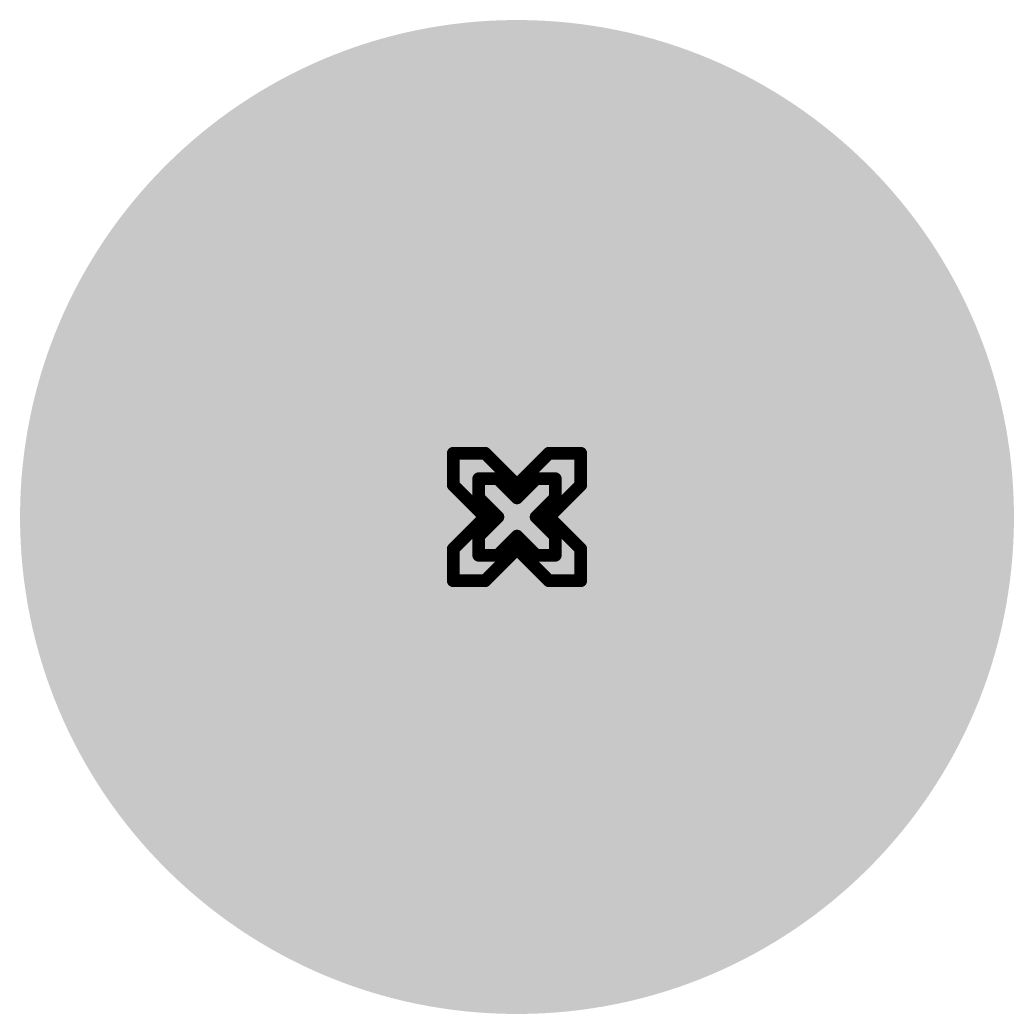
# Model space of a CAD drawing. Header units: millimetres. Extents: x 0 to 418, y 0 to 122.
# Drawn here: x 396.672 to 400.634, y 17.196 to 21.158 of the extents above; entities that cross this region are included whole.
import ezdxf

# ---------------------------------------------------------------- set-up
doc = ezdxf.new("R2010")
doc.units = ezdxf.units.MM
for name, color, linetype in [('BottomLayer', 5, 'Continuous'), ('BottomSolder', 6, 'Continuous'), ('DrillDrawing', 1, 'Continuous'), ('MultiLayer', 9, 'Continuous'), ('PadHoleLayer', 156, 'Continuous'), ('TopLayer', 1, 'Continuous'), ('TopSolder', 216, 'Continuous')]:
    doc.layers.add(name, color=color, linetype=linetype)

# ---------------------------------------------------------------- blocks, each defined once
blk = doc.blocks.new('M2_M_____________14')
at = {"layer": 'BottomLayer'}
h = blk.add_hatch(color=5, dxfattribs=at)
edge = h.paths.add_edge_path()
edge.add_arc((0, 0), 1.905, 0, 360)
at = {"layer": 'BottomSolder'}
h = blk.add_hatch(color=6, dxfattribs=at)
edge = h.paths.add_edge_path()
edge.add_arc((0, 0), 1.98, 0, 360)
at = {"layer": 'MultiLayer'}
h = blk.add_hatch(color=9, dxfattribs=at)
edge = h.paths.add_edge_path()
edge.add_arc((0, 0), 1.905, 0, 360)
at = {"layer": 'PadHoleLayer'}
h = blk.add_hatch(color=156, dxfattribs=at)
edge = h.paths.add_edge_path()
edge.add_arc((0, 0), 1.1303, 0, 360)
at = {"layer": 'TopLayer'}
h = blk.add_hatch(color=1, dxfattribs=at)
edge = h.paths.add_edge_path()
edge.add_arc((0, 0), 1.905, 0, 360)
at = {"layer": 'TopSolder'}
h = blk.add_hatch(color=216, dxfattribs=at)
edge = h.paths.add_edge_path()
edge.add_arc((0, 0), 1.98, 0, 360)

msp = doc.modelspace()

# ---------------------------------------------------------------- linework, layer by layer
at = {"layer": 'DrillDrawing', "const_width": 0.0508}
for points in [[(398.399, 19.304), (398.399, 19.431)], [(398.399, 19.431), (398.526, 19.431)], [(398.526, 19.431), (398.653, 19.304)], [(398.653, 19.304), (398.78, 19.431)], [(398.78, 19.431), (398.907, 19.431)], [(398.907, 19.304), (398.907, 19.431)], [(398.5006, 19.2532), (398.5006, 19.3294)], [(398.5006, 19.3294), (398.5768, 19.3294)], [(398.5768, 19.3294), (398.653, 19.2532)], [(398.653, 19.2532), (398.7292, 19.3294)], [(398.7292, 19.3294), (398.8054, 19.3294)], [(398.8054, 19.2532), (398.8054, 19.3294)], [(398.399, 19.304), (398.526, 19.177)], [(398.78, 19.177), (398.907, 19.304)], [(398.5006, 19.2532), (398.5768, 19.177)], [(398.7292, 19.177), (398.8054, 19.2532)], [(398.399, 19.05), (398.526, 19.177)], [(398.5006, 19.1008), (398.5768, 19.177)], [(398.7292, 19.177), (398.8054, 19.1008)], [(398.78, 19.177), (398.907, 19.05)], [(398.5006, 19.0246), (398.5006, 19.1008)], [(398.5768, 19.0246), (398.653, 19.1008)], [(398.653, 19.1008), (398.7292, 19.0246)], [(398.8054, 19.0246), (398.8054, 19.1008)], [(398.399, 18.923), (398.399, 19.05)], [(398.526, 18.923), (398.653, 19.05)], [(398.653, 19.05), (398.78, 18.923)], [(398.907, 18.923), (398.907, 19.05)], [(398.5006, 19.0246), (398.5768, 19.0246)], [(398.7292, 19.0246), (398.8054, 19.0246)], [(398.399, 18.923), (398.526, 18.923)], [(398.78, 18.923), (398.907, 18.923)]]:
    msp.add_lwpolyline(points, dxfattribs=at)
at = {"layer": 'DrillDrawing', "const_width": 0.0254}
for points in [[(398.3863, 19.431, 1), (398.4117, 19.431, 1)], [(398.3863, 19.431, 1), (398.4117, 19.431, 1)], [(398.5133, 19.431, 1), (398.5387, 19.431, 1)], [(398.5133, 19.431, 1), (398.5387, 19.431, 1)], [(398.7673, 19.431, 1), (398.7927, 19.431, 1)], [(398.7673, 19.431, 1), (398.7927, 19.431, 1)], [(398.8943, 19.431, 1), (398.9197, 19.431, 1)], [(398.8943, 19.431, 1), (398.9197, 19.431, 1)], [(398.4879, 19.3294, 1), (398.5133, 19.3294, 1)], [(398.4879, 19.3294, 1), (398.5133, 19.3294, 1)], [(398.5641, 19.3294, 1), (398.5895, 19.3294, 1)], [(398.5641, 19.3294, 1), (398.5895, 19.3294, 1)], [(398.7165, 19.3294, 1), (398.7419, 19.3294, 1)], [(398.7165, 19.3294, 1), (398.7419, 19.3294, 1)], [(398.7927, 19.3294, 1), (398.8181, 19.3294, 1)], [(398.7927, 19.3294, 1), (398.8181, 19.3294, 1)], [(398.3863, 19.304, 1), (398.4117, 19.304, 1)], [(398.3863, 19.304, 1), (398.4117, 19.304, 1)], [(398.6403, 19.304, 1), (398.6657, 19.304, 1)], [(398.6403, 19.304, 1), (398.6657, 19.304, 1)], [(398.8943, 19.304, 1), (398.9197, 19.304, 1)], [(398.8943, 19.304, 1), (398.9197, 19.304, 1)], [(398.4879, 19.2532, 1), (398.5133, 19.2532, 1)], [(398.4879, 19.2532, 1), (398.5133, 19.2532, 1)], [(398.6403, 19.2532, 1), (398.6657, 19.2532, 1)], [(398.6403, 19.2532, 1), (398.6657, 19.2532, 1)], [(398.7927, 19.2532, 1), (398.8181, 19.2532, 1)], [(398.7927, 19.2532, 1), (398.8181, 19.2532, 1)], [(398.5133, 19.177, 1), (398.5387, 19.177, 1)], [(398.5133, 19.177, 1), (398.5387, 19.177, 1)], [(398.5641, 19.177, 1), (398.5895, 19.177, 1)], [(398.5641, 19.177, 1), (398.5895, 19.177, 1)], [(398.7165, 19.177, 1), (398.7419, 19.177, 1)], [(398.7165, 19.177, 1), (398.7419, 19.177, 1)], [(398.7673, 19.177, 1), (398.7927, 19.177, 1)], [(398.7673, 19.177, 1), (398.7927, 19.177, 1)], [(398.4879, 19.1008, 1), (398.5133, 19.1008, 1)], [(398.4879, 19.1008, 1), (398.5133, 19.1008, 1)], [(398.6403, 19.1008, 1), (398.6657, 19.1008, 1)], [(398.6403, 19.1008, 1), (398.6657, 19.1008, 1)], [(398.7927, 19.1008, 1), (398.8181, 19.1008, 1)], [(398.7927, 19.1008, 1), (398.8181, 19.1008, 1)], [(398.3863, 19.05, 1), (398.4117, 19.05, 1)], [(398.3863, 19.05, 1), (398.4117, 19.05, 1)], [(398.6403, 19.05, 1), (398.6657, 19.05, 1)], [(398.6403, 19.05, 1), (398.6657, 19.05, 1)], [(398.8943, 19.05, 1), (398.9197, 19.05, 1)], [(398.8943, 19.05, 1), (398.9197, 19.05, 1)], [(398.4879, 19.0246, 1), (398.5133, 19.0246, 1)], [(398.4879, 19.0246, 1), (398.5133, 19.0246, 1)], [(398.5641, 19.0246, 1), (398.5895, 19.0246, 1)], [(398.5641, 19.0246, 1), (398.5895, 19.0246, 1)], [(398.7165, 19.0246, 1), (398.7419, 19.0246, 1)], [(398.7165, 19.0246, 1), (398.7419, 19.0246, 1)], [(398.7927, 19.0246, 1), (398.8181, 19.0246, 1)], [(398.7927, 19.0246, 1), (398.8181, 19.0246, 1)], [(398.3863, 18.923, 1), (398.4117, 18.923, 1)], [(398.3863, 18.923, 1), (398.4117, 18.923, 1)], [(398.5133, 18.923, 1), (398.5387, 18.923, 1)], [(398.5133, 18.923, 1), (398.5387, 18.923, 1)], [(398.7673, 18.923, 1), (398.7927, 18.923, 1)], [(398.7673, 18.923, 1), (398.7927, 18.923, 1)], [(398.8943, 18.923, 1), (398.9197, 18.923, 1)], [(398.8943, 18.923, 1), (398.9197, 18.923, 1)]]:
    msp.add_lwpolyline(points, format="xyb", close=True, dxfattribs=at)

# ---------------------------------------------------------------- block references
msp.add_blockref('M2_M_____________14', (398.653, 19.177))

doc.saveas('drawing.dxf')
